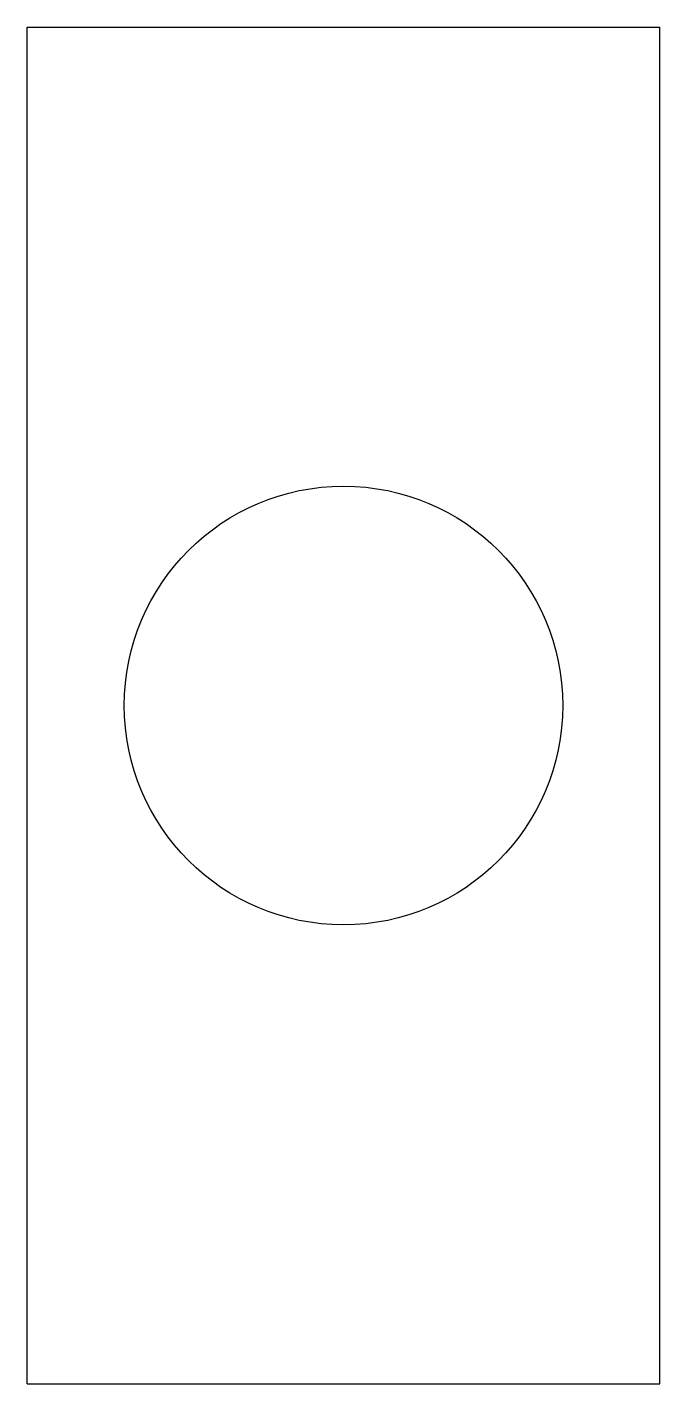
# Model space of a CAD drawing. Header units: millimetres. Extents: x 0 to 14, y 0 to 30.
import ezdxf

# ---------------------------------------------------------------- set-up
doc = ezdxf.new("R2010")
doc.units = ezdxf.units.MM

msp = doc.modelspace()

# ---------------------------------------------------------------- linework, layer by layer
at = {"layer": 'sheet_layer'}
for p, q in [((0, 0), (0, 30)), ((0, 30), (14, 30)), ((14, 0), (14, 30)), ((0, 0), (14, 0))]:
    msp.add_line(p, q, dxfattribs=at)
msp.add_circle((7, 15), 4.85, dxfattribs=at)

doc.saveas('drawing.dxf')
